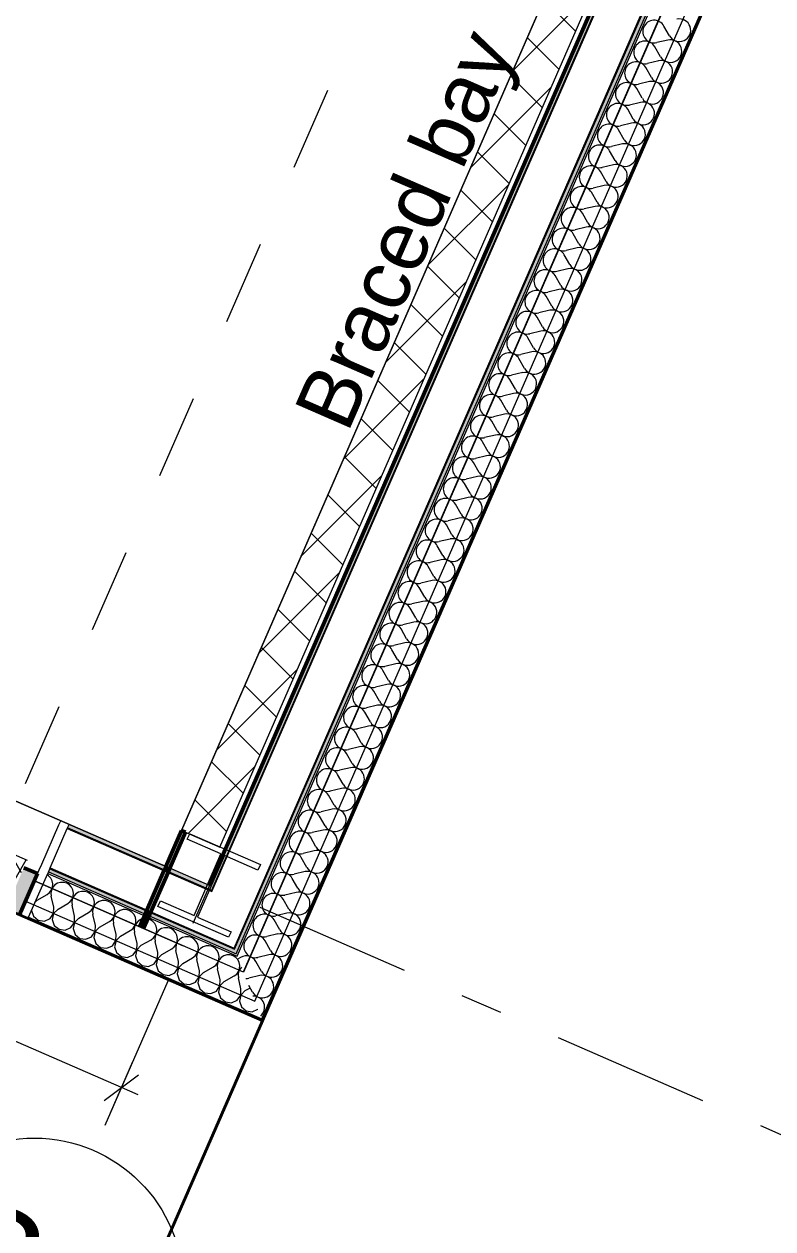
# Model space of a CAD drawing. Header units: millimetres. Extents: x -89663 to 74273, y -103666 to 18539.
# Drawn here: x 11791 to 14306, y -54804 to -50757 of the extents above; entities that cross this region are included whole.
import ezdxf
from ezdxf.enums import TextEntityAlignment as Align

# ---------------------------------------------------------------- set-up
doc = ezdxf.new("R2010")
doc.units = ezdxf.units.MM
doc.header["$MEASUREMENT"] = 0
doc.linetypes.add('Dashed', pattern=[564.444447, 282.222223, -282.222223])
doc.linetypes.add('Double Dashed', pattern=[1093.611073, 529.166651, -211.666656, 141.111112, -211.666656])
for name, color, linetype, lineweight in [('A-25-M_Curtain_Wall_Pen_No__85', 8, 'Continuous', 20), ('A-25-M_Wall_Ext_Pen_No__87', 8, 'Continuous', 20), ('A-25-M_Wall_Int_Pen_No__1', 7, 'Continuous', 13), ('A-95-MC_Marker_Section_P2.Marker_Pen_No__1', 7, 'Continuous', 13), ('COLUMN.IFC Import_Pen_No__2', 8, 'Continuous', 15), ('New_A-25-M_Wall_Ext_Pen_No__1', 7, 'Continuous', 13), ('New_A-95-D_Dim_Grid.Dim_Pen_No__4', 7, 'Continuous', 20), ('New_A-95-P_Drawing_Pen_No__156', 5, 'Continuous', 50), ('New_A-95-P_Text_1_50_GA_Pen_No__1', 7, 'Continuous', 13), ('New_ArchiCAD Doors_Pen_No__1', 7, 'Continuous', 13), ('New_ArchiCAD Zone Stamps_Pen_No__6', 7, 'Continuous', 35)]:
    doc.layers.add(name, color=color, linetype=linetype, lineweight=lineweight)
for name, color, linetype in [('A-25-M_Wall_Ext', 7, 'Continuous'), ('A-25-M_Wall_Int', 7, 'Continuous'), ('A-95-MC_Marker_Section_P2.Marker', 7, 'Continuous'), ('COLUMN.IFC Import', 7, 'Continuous'), ('New_A-05-M_Gross_Int_Engineering', 7, 'Continuous'), ('New_A-15-MG_Structural_Grid_Phase_2', 7, 'Continuous'), ('New_A-20-M_Hard_Landscape', 7, 'Continuous'), ('New_A-25-M_Curtain_Wall', 7, 'Continuous'), ('New_A-25-M_Wall_Ext', 7, 'Continuous'), ('New_A-95-D_Dim_Grid.Dim', 7, 'Continuous'), ('New_ArchiCAD Doors', 7, 'Continuous')]:
    doc.layers.add(name, color=color, linetype=linetype)
for name, color, linetype, lineweight, true_color in [('A-25-M_Wall_Ext_Pen_No__107', 7, 'Continuous', 15, 0xa6a6a6), ('A-25-M_Wall_Ext_Pen_No__27', 7, 'Continuous', 50, 0x2a2a2a), ('A-25-M_Wall_Int_Pen_No__107', 7, 'Continuous', 15, 0xa6a6a6), ('A-25-M_Wall_Int_Pen_No__27', 7, 'Continuous', 50, 0x2a2a2a), ('New_A-05-M_Gross_Int_Engineering_Pen_No__74', 7, 'Continuous', 20, 0x606060), ('New_A-15-MG_Structural_Grid_Phase_2_Pen_No__222', 7, 'Continuous', 13, 0x65af33), ('New_A-20-M_Hard_Landscape_Pen_No__53', 7, 'Continuous', 35, 0x444444), ('New_A-25-M_Curtain_Wall_Pen_No__103', 7, 'Continuous', 15, 0xa6a6a6), ('New_A-25-M_Curtain_Wall_Pen_No__144', 7, 'Continuous', 0, 0xc8c8c8), ('New_A-25-M_Curtain_Wall_Pen_No__27', 7, 'Continuous', 50, 0x2a2a2a), ('New_A-25-M_Curtain_Wall_Pen_No__63', 7, 'Continuous', 20, 0x606060), ('New_A-25-M_Wall_Ext_Pen_No__107', 7, 'Continuous', 15, 0xa6a6a6)]:
    doc.layers.add(name, color=color, linetype=linetype, lineweight=lineweight, true_color=true_color)
doc.styles.add('GENERATED_STYLE_1', font='')
doc.styles.add('GENERATED_STYLE_3', font='')
doc.styles.add('GENERATED_STYLE_4', font='')
doc.styles.get('GENERATED_STYLE_1').set_extended_font_data('Arial', bold=True)
doc.styles.get('GENERATED_STYLE_3').set_extended_font_data('Arial')
doc.styles.get('GENERATED_STYLE_4').set_extended_font_data('Swis721 BT')
doc.linetypes.add('Double Slash', pattern='A,0,[3,EC-MA-00-GF-DR-A-00363 Phase 2 Lecture Theatre Ground floor GA-S2-P171.Shx,S=15.679012,R=0,X=0,Y=0],-1975.555563,0', length=1975.555563)
doc.dimstyles.new('GENERATED_STYLE__2', dxfattribs={"dimtxt": 300, "dimasz": 95, "dimexe": 0.18, "dimexo": 0, "dimgap": 0.09, "dimtad": 1, "dimdec": 0, "dimzin": 0, "dimdsep": 46, "dimtxsty": 'GENERATED_STYLE_4', "dimblk": 'ARROWHEAD_2', "dimblk1": 'ARROWHEAD_2', "dimblk2": 'ARROWHEAD_2', "dimcen": 0.09, "dimclrd": 7, "dimclre": 7, "dimclrt": 7, "dimadec": 0, "dimazin": 0, "dimtfac": 1, "dimtdec": 4, "dimtmove": 0, "dimatfit": 3, "dimfxl": 1, "dimtolj": 1, "dimtzin": 0, "dimarcsym": 0})
doc.dimstyles.new('GENERATED_STYLE__5', dxfattribs={"dimtxt": 0.18, "dimasz": 273.6, "dimexe": 0.18, "dimexo": 0.0625, "dimgap": 0.09, "dimtad": 0, "dimtih": 1, "dimtoh": 1, "dimdec": 4, "dimzin": 0, "dimdsep": 46, "dimcen": 0.09, "dimadec": 0, "dimazin": 0, "dimtfac": 1, "dimtdec": 4, "dimtmove": 0, "dimatfit": 3, "dimldrblk": 'ARROWHEAD_5', "dimfxl": 1, "dimtolj": 1, "dimtzin": 0, "dimarcsym": 0})
pattern_1 = [(0, (0, 0), (0, 173.2051), [0, -100]), (0, (50, 86.6), (0, 173.2051), [0, -100])]

# ---------------------------------------------------------------- blocks, each defined once
blk = doc.blocks.new('Mesh_3_1', base_point=(11792.7, -55938.3))
at = {"layer": 'New_A-20-M_Hard_Landscape_Pen_No__53', "linetype": 'Continuous', "flags": 128}
blk.add_lwpolyline([(11792.7, -55938.3), (14359.3, -57057.5), (15158.7, -55224.2), (25027.4, -32592.2), (25826.6, -30759.4), (23260, -29640.2), (22460.6, -31473.5), (12592.1, -54105)], close=True, dxfattribs=at)
blk = doc.blocks.new('Wall_34_1', base_point=(12413.8, -53650.9))
at = {"layer": 'A-25-M_Wall_Ext_Pen_No__87', "linetype": 'Continuous', "flags": 128}
for points in [[(18827.3, -38942.7), (12413.8, -53650.9)], [(12527.7, -53941.1), (19029.4, -39030.8)]]:
    blk.add_lwpolyline(points, dxfattribs=at)
blk = doc.blocks.new('Wall_42_1', base_point=(11914.2, -53433))
at = {"layer": 'A-25-M_Wall_Ext_Pen_No__107', "linetype": 'Continuous'}
for points in [[(12280.8, -53592.9), (12267.1, -53586.9), (12262.1, -53598.4), (12275.9, -53604.4)], [(12274.7, -53607.1), (12260.9, -53601.1), (12203.3, -53733.1), (12217.1, -53739.1)], [(12275.9, -53604.4), (12262.1, -53598.4), (12260.9, -53601.1), (12274.7, -53607.1)], [(12211.1, -53752.9), (12197.4, -53746.9), (12195, -53752.4), (12208.7, -53758.4)], [(12215.9, -53741.9), (12202.1, -53735.9), (12197.4, -53746.9), (12211.1, -53752.9)], [(12217.1, -53739.1), (12203.3, -53733.1), (12202.1, -53735.9), (12215.9, -53741.9)], [(12208.7, -53758.4), (12195, -53752.4), (12179, -53789), (12192.7, -53795)]]:
    blk.add_hatch(color=256, dxfattribs=at).paths.add_polyline_path(points)
at = {"layer": 'A-25-M_Wall_Ext_Pen_No__27', "linetype": 'Continuous'}
for p, q in [((12267.1, -53586.9), (12262.1, -53598.4)), ((12260.9, -53601.1), (12203.3, -53733.1)), ((12217.1, -53739.1), (12274.7, -53607.1)), ((12262.1, -53598.4), (12260.9, -53601.1)), ((12274.7, -53607.1), (12275.9, -53604.4)), ((12275.9, -53604.4), (12280.8, -53592.9)), ((12197.4, -53746.9), (12195, -53752.4)), ((12202.1, -53735.9), (12197.4, -53746.9)), ((12203.3, -53733.1), (12202.1, -53735.9)), ((12211.1, -53752.9), (12215.9, -53741.9)), ((12215.9, -53741.9), (12217.1, -53739.1)), ((12195, -53752.4), (12179, -53789)), ((12192.7, -53795), (12208.7, -53758.4)), ((12208.7, -53758.4), (12211.1, -53752.9))]:
    blk.add_line(p, q, dxfattribs=at)
at = {"layer": 'A-25-M_Wall_Ext_Pen_No__87', "linetype": 'Continuous', "flags": 128}
for points in [[(11850.4, -53579.2), (11908, -53447.2)], [(11908, -53447.2), (11909.2, -53444.5)], [(11909.2, -53444.5), (11914.2, -53433)], [(12267.1, -53586.9), (11914.2, -53433)], [(11844.4, -53593), (11849.2, -53582)], [(11849.2, -53582), (11850.4, -53579.2)], [(11826.1, -53635.2), (11842, -53598.5)], [(11842, -53598.5), (11844.4, -53593)], [(12413.8, -53650.9), (12280.8, -53592.9)], [(11826.1, -53635.2), (12325.6, -53853)]]:
    blk.add_lwpolyline(points, dxfattribs=at)
blk = doc.blocks.new('Laser Laboratory_INB 0309_8_1', base_point=(11487.3, -48237.9))
at = {"layer": 'New_A-05-M_Gross_Int_Engineering_Pen_No__74', "linetype": 'Continuous'}
for p, q in [((12267.1, -53586.9), (16115.7, -44760.8)), ((7285, -51414.5), (12267.1, -53586.9))]:
    blk.add_line(p, q, dxfattribs=at)
at = {"layer": 'New_ArchiCAD Zone Stamps_Pen_No__6'}
for tag, height, style, p in [('ROOM_NAME', 250, 'GENERATED_STYLE_1', (10662.9, -46682)), ('zoneNameLine2', 250, 'GENERATED_STYLE_1', (10474.5, -47114.1)), ('ROOM_NUMBER', 200, 'GENERATED_STYLE_3', (10286, -47534.8)), ('measuredAreaCode', 200, 'GENERATED_STYLE_3', (10129, -47894.9)), ('DUMMY_649', 200, 'GENERATED_STYLE_3', (10436.4, -48029)), ('DUMMY_650', 200, 'GENERATED_STYLE_3', (10925.8, -48242.4)), ('DUMMY_651', 133.3, 'GENERATED_STYLE_3', (11205, -48348.9))]:
    blk.add_attdef(tag, text='', height=height, rotation=336.4404, dxfattribs=dict(at, style=style)).set_placement(p, align=Align.TOP_LEFT)
blk = doc.blocks.new('Mesh_14_1', base_point=(-1940.9, -57257))
at = {"layer": 'New_A-20-M_Hard_Landscape_Pen_No__53', "linetype": 'Continuous', "flags": 128}
blk.add_lwpolyline([(-1940.9, -57257), (-603, -57840.4), (2074.3, -51700.6), (11792.7, -55938.3), (12592.1, -54105), (1085.9, -49087.7), (-1259.1, -54465.7), (-716.6, -54702.3, -0.022091)], format="xyb", close=True, dxfattribs=at)
blk = doc.blocks.new('Curtain Wall_3_1')
at = {"layer": 'New_A-25-M_Curtain_Wall_Pen_No__103', "linetype": 'Continuous'}
h = blk.add_hatch(dxfattribs=at)
h.set_pattern_fill('Batt_Insulation_0001', color=256, style=0, pattern_type=2)
h.set_pattern_definition([(60, (0, 0), (-43.30127, 25), []), (120, (0, 0), (43.30127, 25), [])])
h.paths.add_polyline_path([(10874.9, -53314.2), (11745.7, -53693.9), (11801.6, -53565.6), (10930.8, -53185.9)])
at = {"layer": 'New_A-25-M_Curtain_Wall_Pen_No__144', "linetype": 'Continuous'}
blk.add_hatch(color=256, dxfattribs=at).paths.add_polyline_path([(11776.1, -53749.2), (11836.5, -53610.8), (11790.6, -53590.8), (11730.3, -53729.2)])
at = {"layer": 'New_A-25-M_Curtain_Wall_Pen_No__27', "linetype": 'Continuous'}
for p, q in [((11776.1, -53749.2), (11836.5, -53610.8)), ((11836.5, -53610.8), (11790.6, -53590.8))]:
    blk.add_line(p, q, dxfattribs=at)
at = {"layer": 'New_A-25-M_Curtain_Wall_Pen_No__63', "linetype": 'Continuous'}
blk.add_line((10930.8, -53185.9), (11801.6, -53565.6), dxfattribs=at)
blk = doc.blocks.new('*X375')
at = {"layer": 'New_A-25-M_Wall_Ext_Pen_No__107', "linetype": 'Continuous'}
for p, q in [((11873.6, -53618), (11868.5, -53614.9)), ((11880.8, -53625.7), (11873.6, -53618)), ((11885.5, -53635.1), (11880.8, -53625.7)), ((11876.6, -53674.2), (11882.9, -53665.7)), ((11883.1, -53665.9), (11881.2, -53676.2)), ((11882.9, -53665.7), (11886.6, -53655.9)), ((11887.8, -53656.4), (11883.1, -53665.9)), ((11887.5, -53645.4), (11885.5, -53635.1)), ((11886.6, -53655.9), (11887.5, -53645.4)), ((11894.9, -53648.7), (11887.8, -53656.4)), ((11903.8, -53643.1), (11894.9, -53648.7)), ((11913.9, -53640.2), (11903.8, -53643.1)), ((11924.4, -53640.1), (11913.9, -53640.2)), ((11934.5, -53643), (11924.4, -53640.1)), ((11943.5, -53648.5), (11934.5, -53643)), ((11950.6, -53656.2), (11943.5, -53648.5)), ((11955.3, -53665.6), (11950.6, -53656.2)), ((11957.3, -53675.9), (11955.3, -53665.6)), ((11835.1, -53699.4), (11828.9, -53705.7)), ((11835.1, -53699.4), (11868.3, -53680.6)), ((11868.3, -53680.6), (11876.6, -53674.2)), ((11881.2, -53676.2), (11882.2, -53686.7)), ((11891, -53723.7), (11882.2, -53686.7)), ((11938.1, -53711), (11946.4, -53704.6)), ((11946.4, -53704.6), (11952.7, -53696.2)), ((11953, -53696.3), (11951.1, -53706.6)), ((11951.1, -53706.6), (11952.1, -53717.1)), ((11952.7, -53696.2), (11956.4, -53686.4)), ((11957.7, -53686.9), (11953, -53696.3)), ((11956.4, -53686.4), (11957.3, -53675.9)), ((11964.7, -53679.1), (11957.7, -53686.9)), ((11973.6, -53673.5), (11964.7, -53679.1)), ((11983.7, -53670.6), (11973.6, -53673.5)), ((11994.2, -53670.6), (11983.7, -53670.6)), ((12004.4, -53673.4), (11994.2, -53670.6)), ((12013.3, -53678.9), (12004.4, -53673.4)), ((12020.4, -53686.6), (12013.3, -53678.9)), ((12025.2, -53696), (12020.4, -53686.6)), ((12027.2, -53706.3), (12025.2, -53696)), ((12026.3, -53716.8), (12027.2, -53706.3)), ((12043.5, -53704), (12034.6, -53709.6)), ((12053.6, -53701.1), (12043.5, -53704)), ((12064.1, -53701), (12053.6, -53701.1)), ((12074.2, -53703.9), (12064.1, -53701)), ((12083.2, -53709.4), (12074.2, -53703.9)), ((11816.1, -53735.1), (11822.6, -53754.2)), ((11878.3, -53761.7), (11890.1, -53744.5)), ((11890.4, -53744.7), (11885.7, -53765)), ((11890.1, -53744.5), (11891, -53723.7)), ((11905, -53729.8), (11890.4, -53744.7)), ((11905, -53729.8), (11938.1, -53711)), ((11960.8, -53754.2), (11952.1, -53717.1)), ((11974.8, -53760.3), (12007.9, -53741.5)), ((12007.9, -53741.5), (12016.3, -53735.1)), ((12016.3, -53735.1), (12022.5, -53726.6)), ((12022.8, -53726.8), (12020.9, -53737.1)), ((12020.9, -53737.1), (12021.9, -53747.6)), ((12030.7, -53784.6), (12021.9, -53747.6)), ((12022.5, -53726.6), (12026.3, -53716.8)), ((12027.5, -53717.3), (12022.8, -53726.8)), ((12034.6, -53709.6), (12027.5, -53717.3)), ((12090.3, -53717.1), (12083.2, -53709.4)), ((12095, -53726.5), (12090.3, -53717.1)), ((12092.4, -53757.1), (12096.1, -53747.3)), ((12097.3, -53747.8), (12092.7, -53757.2)), ((12097, -53736.8), (12095, -53726.5)), ((12096.1, -53747.3), (12097, -53736.8)), ((12104.4, -53740), (12097.3, -53747.8)), ((12113.3, -53734.5), (12104.4, -53740)), ((12123.4, -53731.5), (12113.3, -53734.5)), ((12133.9, -53731.5), (12123.4, -53731.5)), ((12144, -53734.3), (12133.9, -53731.5)), ((12153, -53739.8), (12144, -53734.3)), ((12160.1, -53747.5), (12153, -53739.8)), ((12164.9, -53756.9), (12160.1, -53747.5)), ((11822.6, -53754.2), (11838.7, -53767.4)), ((11838.7, -53767.4), (11859.3, -53770.2)), ((11859.3, -53770.2), (11878.3, -53761.7)), ((11885.7, -53765), (11892.5, -53784.7)), ((11892.5, -53784.7), (11908.5, -53797.9)), ((11948.2, -53792.2), (11959.9, -53775)), ((11960.2, -53775.1), (11955.6, -53795.4)), ((11959.9, -53775), (11960.8, -53754.2)), ((11974.8, -53760.3), (11960.2, -53775.1)), ((12029.7, -53805.4), (12030.7, -53784.6)), ((12044.6, -53790.7), (12077.8, -53771.9)), ((12077.8, -53771.9), (12086.1, -53765.5)), ((12086.1, -53765.5), (12092.4, -53757.1)), ((12092.7, -53757.2), (12090.8, -53767.6)), ((12090.8, -53767.6), (12091.7, -53778)), ((12100.5, -53815.1), (12091.7, -53778)), ((12156, -53796), (12162.2, -53787.5)), ((12162.5, -53787.7), (12160.6, -53798)), ((12162.2, -53787.5), (12166, -53777.7)), ((12167.2, -53778.3), (12162.5, -53787.7)), ((12166.9, -53767.3), (12164.9, -53756.9)), ((12166, -53777.7), (12166.9, -53767.3)), ((12174.2, -53770.5), (12167.2, -53778.3)), ((12183.1, -53764.9), (12174.2, -53770.5)), ((12193.2, -53762), (12183.1, -53764.9)), ((12203.8, -53762), (12193.2, -53762)), ((12213.9, -53764.8), (12203.8, -53762)), ((12222.8, -53770.3), (12213.9, -53764.8)), ((12230, -53778), (12222.8, -53770.3)), ((12234.7, -53787.4), (12230, -53778)), ((12236.7, -53797.7), (12234.7, -53787.4)), ((11908.5, -53797.9), (11929.2, -53800.7)), ((11929.2, -53800.7), (11948.2, -53792.2)), ((11955.6, -53795.4), (11962.3, -53815.1)), ((11962.3, -53815.1), (11978.4, -53828.3)), ((11978.4, -53828.3), (11999, -53831.1)), ((11999, -53831.1), (12018, -53822.6)), ((12018, -53822.6), (12029.7, -53805.4)), ((12030, -53805.6), (12025.4, -53825.9)), ((12025.4, -53825.9), (12032.1, -53845.6)), ((12044.6, -53790.7), (12030, -53805.6)), ((12099.6, -53835.9), (12100.5, -53815.1)), ((12114.5, -53821.2), (12099.9, -53836)), ((12114.5, -53821.2), (12147.6, -53802.4)), ((12147.6, -53802.4), (12156, -53796)), ((12160.6, -53798), (12161.6, -53808.5)), ((12170.4, -53845.5), (12161.6, -53808.5)), ((12217.5, -53832.8), (12225.8, -53826.4)), ((12225.8, -53826.4), (12232.1, -53818)), ((12232.3, -53818.1), (12230.4, -53828.5)), ((12230.4, -53828.5), (12231.4, -53838.9)), ((12232.1, -53818), (12235.8, -53808.2)), ((12237, -53808.7), (12232.3, -53818.1)), ((12235.8, -53808.2), (12236.7, -53797.7)), ((12244.1, -53800.9), (12237, -53808.7)), ((12253, -53795.4), (12244.1, -53800.9)), ((12263.1, -53792.4), (12253, -53795.4)), ((12273.6, -53792.4), (12263.1, -53792.4)), ((12283.7, -53795.2), (12273.6, -53792.4)), ((12292.7, -53800.7), (12283.7, -53795.2)), ((12299.8, -53808.5), (12292.7, -53800.7)), ((12304.5, -53817.8), (12299.8, -53808.5)), ((12306.5, -53828.2), (12304.5, -53817.8)), ((12305.6, -53838.6), (12306.5, -53828.2)), ((12322.8, -53825.8), (12313.9, -53831.4)), ((12332.9, -53822.9), (12322.8, -53825.8)), ((12343.4, -53822.9), (12332.9, -53822.9)), ((12353.6, -53825.7), (12343.4, -53822.9)), ((12362.5, -53831.2), (12353.6, -53825.7)), ((12032.1, -53845.6), (12048.2, -53858.8)), ((12048.2, -53858.8), (12068.8, -53861.6)), ((12068.8, -53861.6), (12087.9, -53853.1)), ((12087.9, -53853.1), (12099.6, -53835.9)), ((12099.9, -53836), (12095.2, -53856.3)), ((12095.2, -53856.3), (12102, -53876)), ((12157.7, -53883.6), (12169.4, -53866.3)), ((12169.7, -53866.5), (12165.1, -53886.8)), ((12169.4, -53866.3), (12170.4, -53845.5)), ((12184.3, -53851.6), (12169.7, -53866.5)), ((12184.3, -53851.6), (12217.5, -53832.8)), ((12240.2, -53876), (12231.4, -53838.9)), ((12254.2, -53882.1), (12287.3, -53863.3)), ((12287.3, -53863.3), (12295.6, -53856.9)), ((12295.6, -53856.9), (12301.9, -53848.5)), ((12302.2, -53848.6), (12300.3, -53858.9)), ((12300.3, -53858.9), (12301.3, -53869.4)), ((12310, -53906.5), (12301.3, -53869.4)), ((12301.9, -53848.5), (12305.6, -53838.6)), ((12306.8, -53839.2), (12302.2, -53848.6)), ((12313.9, -53831.4), (12306.8, -53839.2)), ((12369.6, -53838.9), (12362.5, -53831.2)), ((12374.4, -53848.3), (12369.6, -53838.9)), ((12371.7, -53878.9), (12375.5, -53869.1)), ((12376.7, -53869.6), (12372, -53879)), ((12376.4, -53858.6), (12374.4, -53848.3)), ((12375.5, -53869.1), (12376.4, -53858.6)), ((12383.7, -53861.8), (12376.7, -53869.6)), ((12392.7, -53856.3), (12383.7, -53861.8)), ((12402.8, -53853.4), (12392.7, -53856.3)), ((12413.3, -53853.3), (12402.8, -53853.4)), ((12423.4, -53856.1), (12413.3, -53853.3)), ((12432.4, -53861.6), (12423.4, -53856.1)), ((12439.5, -53869.4), (12432.4, -53861.6)), ((12444.2, -53878.7), (12439.5, -53869.4)), ((12102, -53876), (12118.1, -53889.2)), ((12118.1, -53889.2), (12138.7, -53892)), ((12138.7, -53892), (12157.7, -53883.6)), ((12165.1, -53886.8), (12171.8, -53906.5)), ((12171.8, -53906.5), (12187.9, -53919.7)), ((12227.5, -53914), (12239.3, -53896.8)), ((12239.5, -53896.9), (12234.9, -53917.2)), ((12239.3, -53896.8), (12240.2, -53876)), ((12254.2, -53882.1), (12239.5, -53896.9)), ((12309.1, -53927.3), (12310, -53906.5)), ((12324, -53912.5), (12357.1, -53893.7)), ((12357.1, -53893.7), (12365.5, -53887.3)), ((12365.5, -53887.3), (12371.7, -53878.9)), ((12372, -53879), (12370.1, -53889.4)), ((12370.1, -53889.4), (12371.1, -53899.8)), ((12379.9, -53936.9), (12371.1, -53899.8)), ((12435.3, -53917.8), (12441.6, -53909.4)), ((12441.9, -53909.5), (12440, -53919.8)), ((12441.6, -53909.4), (12445.3, -53899.5)), ((12446.5, -53900.1), (12441.9, -53909.5)), ((12446.2, -53889.1), (12444.2, -53878.7)), ((12445.3, -53899.5), (12446.2, -53889.1)), ((12453.6, -53892.3), (12446.5, -53900.1)), ((12462.5, -53886.7), (12453.6, -53892.3)), ((12472.6, -53883.8), (12462.5, -53886.7)), ((12483.1, -53883.8), (12472.6, -53883.8)), ((12493.2, -53886.6), (12483.1, -53883.8)), ((12502.2, -53892.1), (12493.2, -53886.6)), ((12509.3, -53899.8), (12502.2, -53892.1)), ((12514.1, -53909.2), (12509.3, -53899.8)), ((12516.1, -53919.5), (12514.1, -53909.2)), ((12187.9, -53919.7), (12208.5, -53922.5)), ((12208.5, -53922.5), (12227.5, -53914)), ((12234.9, -53917.2), (12241.6, -53936.9)), ((12241.6, -53936.9), (12257.7, -53950.1)), ((12257.7, -53950.1), (12278.4, -53952.9)), ((12278.4, -53952.9), (12297.4, -53944.5)), ((12297.4, -53944.5), (12309.1, -53927.3)), ((12309.4, -53927.4), (12304.8, -53947.7)), ((12304.8, -53947.7), (12311.5, -53967.4)), ((12324, -53912.5), (12309.4, -53927.4)), ((12378.9, -53957.7), (12379.9, -53936.9)), ((12393.8, -53943), (12379.2, -53957.8)), ((12393.8, -53943), (12427, -53924.2)), ((12427, -53924.2), (12435.3, -53917.8)), ((12440, -53919.8), (12440.9, -53930.3)), ((12449.7, -53967.4), (12440.9, -53930.3)), ((12496.8, -53954.6), (12505.2, -53948.3)), ((12505.2, -53948.3), (12511.4, -53939.8)), ((12511.7, -53939.9), (12509.8, -53950.3)), ((12509.8, -53950.3), (12510.8, -53960.7)), ((12511.4, -53939.8), (12515.2, -53930)), ((12516.4, -53930.5), (12511.7, -53939.9)), ((12515.2, -53930), (12516.1, -53919.5)), ((12521.4, -53925), (12516.4, -53930.5)), ((12311.5, -53967.4), (12327.6, -53980.6)), ((12327.6, -53980.6), (12348.2, -53983.4)), ((12348.2, -53983.4), (12367.2, -53974.9)), ((12367.2, -53974.9), (12378.9, -53957.7)), ((12379.2, -53957.8), (12374.6, -53978.1)), ((12374.6, -53978.1), (12381.3, -53997.8)), ((12437.1, -54005.4), (12448.8, -53988.2)), ((12449.1, -53988.3), (12444.4, -54008.6)), ((12448.8, -53988.2), (12449.7, -53967.4)), ((12463.7, -53973.4), (12449.1, -53988.3)), ((12463.7, -53973.4), (12496.8, -53954.6)), ((12519.6, -53997.8), (12510.8, -53960.7)), ((12381.3, -53997.8), (12397.4, -54011)), ((12397.4, -54011), (12418, -54013.8)), ((12418, -54013.8), (12437.1, -54005.4)), ((12444.4, -54008.6), (12451.2, -54028.3)), ((12451.2, -54028.3), (12467.3, -54041.5)), ((12506.9, -54035.8), (12518.6, -54018.6)), ((12518.9, -54018.7), (12514.3, -54039)), ((12518.6, -54018.6), (12519.6, -53997.8)), ((12533.5, -54003.9), (12518.9, -54018.7)), ((12533.5, -54003.9), (12549, -53995.1)), ((12467.3, -54041.5), (12487.9, -54044.3)), ((12487.9, -54044.3), (12506.9, -54035.8)), ((12514.3, -54039), (12521, -54058.7)), ((12521, -54058.7), (12537.1, -54072)), ((12537.1, -54072), (12557.7, -54074.7)), ((12557.7, -54074.7), (12576.7, -54066.3)), ((12576.7, -54066.3), (12576.8, -54066.1))]:
    blk.add_line(p, q, dxfattribs=at)
blk = doc.blocks.new('Simple Door Opening')
at = {"layer": 'New_ArchiCAD Doors_Pen_No__1', "linetype": 'Continuous'}
for p, q in [((-2556, 332.5), (-2556, 345)), ((-2556, 329.5), (-2556, 332.5)), ((-2556, 185.5), (-2556, 329.5)), ((-2556, 182.5), (-2556, 185.5)), ((-2556, 170.5), (-2556, 182.5)), ((-2556, 164.5), (-2556, 170.5)), ((-2556, 4.5), (-2556, 164.5)), ((-2556, 0), (-2556, 4.5))]:
    blk.add_line(p, q, dxfattribs=at)
blk = doc.blocks.new('Wall_47_1', base_point=(1104.1, -48719.3))
at = {"layer": 'New_A-25-M_Wall_Ext_Pen_No__107', "linetype": 'Continuous', "lineweight": 0, "true_color": 0x535353}
for points in [[(11936.2, -53459.6), (12421.8, -53671.3), (12420.2, -53667.3), (11937.4, -53456.8)], [(11877.5, -53594.3), (12497.8, -53864.8), (12496.2, -53860.8), (11878.7, -53591.6)]]:
    blk.add_hatch(color=251, dxfattribs=at).paths.add_polyline_path(points)
at = {"layer": 'New_A-25-M_Wall_Ext_Pen_No__107', "linetype": 'Continuous'}
for points in [[(12413.8, -53650.9), (11942.4, -53445.3), (11937.4, -53456.8), (12420.2, -53667.3)], [(11872.7, -53605.3), (12504, -53880.6), (12497.8, -53864.8), (11877.5, -53594.3)]]:
    blk.add_hatch(color=256, dxfattribs=at).paths.add_polyline_path(points)
h = blk.add_hatch(dxfattribs=at)
h.set_pattern_fill('Plaster_0001', color=256, style=0, pattern_type=2)
h.set_pattern_definition(pattern_1)
h.paths.add_polyline_path([(11804.5, -53761.6), (12592.1, -54105), (12589.8, -54099.1), (11806.3, -53757.5)])
at = {"layer": 'New_A-25-M_Wall_Ext_Pen_No__1', "linetype": 'Continuous'}
for p, q in [((11936.2, -53459.6), (12421.8, -53671.3)), ((12420.2, -53667.3), (11937.4, -53456.8)), ((11870.3, -53610.8), (12507.1, -53888.5)), ((11872.7, -53605.3), (12504, -53880.6)), ((11877.5, -53594.3), (12497.8, -53864.8)), ((11878.7, -53591.6), (12496.2, -53860.8)), ((11806.3, -53757.5), (12589.8, -54099.1))]:
    blk.add_line(p, q, dxfattribs=at)
at = {"layer": 'New_A-25-M_Wall_Ext_Pen_No__1', "linetype": 'Continuous', "flags": 128}
for points in [[(12267.1, -53586.9), (11942.4, -53445.3)], [(12413.8, -53650.9), (12280.8, -53592.9)], [(11804.5, -53761.6), (12592.1, -54105)]]:
    blk.add_lwpolyline(points, dxfattribs=at)
at = {"layer": 'New_A-25-M_Wall_Ext', "color": 250, "lineweight": 50, "true_color": 0x2a2a2a}
blk.add_blockref('*X375', (0, 0), dxfattribs=at)
at = {"layer": 'New_ArchiCAD Doors', "color": 251, "linetype": 'Continuous', "lineweight": 20, "true_color": 0x606060, "xscale": -1, "zscale": 1000, "rotation": 336.4404115839927}
blk.add_blockref('Simple Door Opening', (9461.6, -52740), dxfattribs=at)
blk = doc.blocks.new('*X379')
at = {"layer": 'New_A-25-M_Wall_Ext_Pen_No__107', "linetype": 'Continuous'}
for p, q in [((13959.2, -50796.5), (13940.4, -50763.4)), ((13928.8, -50866.4), (13910, -50833.2)), ((13953.1, -50810.5), (13916, -50819.3)), ((13898.3, -50936.2), (13879.5, -50903.1)), ((13922.7, -50880.3), (13885.6, -50889.1)), ((13892.2, -50950.2), (13855.1, -50959)), ((13867.8, -51006.1), (13849, -50972.9)), ((13861.8, -51020), (13824.7, -51028.8)), ((13837.4, -51075.9), (13818.6, -51042.8)), ((13806.9, -51145.7), (13788.1, -51112.6)), ((13831.3, -51089.9), (13794.2, -51098.6)), ((13776.5, -51215.6), (13757.7, -51182.4)), ((13800.8, -51159.7), (13763.8, -51168.5)), ((13770.4, -51229.5), (13733.3, -51238.3)), ((13746, -51285.4), (13727.2, -51252.3)), ((13739.9, -51299.4), (13702.9, -51308.2)), ((13715.6, -51355.3), (13696.8, -51322.1)), ((13685.1, -51425.1), (13666.3, -51392)), ((13709.5, -51369.2), (13672.4, -51378)), ((13679, -51439.1), (13642, -51447.8)), ((13654.7, -51494.9), (13635.9, -51461.8)), ((13648.6, -51508.9), (13611.5, -51517.7)), ((13624.2, -51564.8), (13605.4, -51531.6)), ((13593.8, -51634.6), (13575, -51601.5)), ((13618.1, -51578.7), (13581.1, -51587.5)), ((13563.3, -51704.5), (13544.5, -51671.3)), ((13587.7, -51648.6), (13550.6, -51657.4)), ((13557.2, -51718.4), (13520.1, -51727.2)), ((13532.9, -51774.3), (13514.1, -51741.2)), ((13526.8, -51788.3), (13489.7, -51797)), ((13502.4, -51844.1), (13483.6, -51811)), ((13471.9, -51914), (13453.1, -51880.8)), ((13496.3, -51858.1), (13459.2, -51866.9)), ((13441.5, -51983.8), (13422.7, -51950.7)), ((13465.9, -51927.9), (13428.8, -51936.7)), ((13435.4, -51997.8), (13398.3, -52006.6)), ((13411, -52053.7), (13392.2, -52020.5)), ((13405, -52067.6), (13367.9, -52076.4)), ((13380.6, -52123.5), (13361.8, -52090.4)), ((13350.1, -52193.3), (13331.3, -52160.2)), ((13374.5, -52137.5), (13337.4, -52146.2)), ((13344, -52207.3), (13307, -52216.1)), ((13319.7, -52263.2), (13300.9, -52230)), ((13313.6, -52277.1), (13276.5, -52285.9)), ((13289.2, -52333), (13270.4, -52299.9)), ((13258.8, -52402.9), (13240, -52369.7)), ((13283.1, -52347), (13246.1, -52355.7)), ((13228.3, -52472.7), (13209.5, -52439.6)), ((13252.7, -52416.8), (13215.6, -52425.6)), ((13222.2, -52486.7), (13185.2, -52495.4)), ((13197.9, -52542.5), (13179.1, -52509.4)), ((13191.8, -52556.5), (13154.7, -52565.3)), ((13167.4, -52612.4), (13148.6, -52579.2)), ((13137, -52682.2), (13118.2, -52649.1)), ((13161.3, -52626.3), (13124.3, -52635.1)), ((13130.9, -52696.2), (13093.8, -52704.9)), ((13106.5, -52752), (13087.7, -52718.9)), ((13100.4, -52766), (13063.3, -52774.8)), ((13076.1, -52821.9), (13057.3, -52788.8)), ((13070, -52835.9), (13032.9, -52844.6)), ((13045.6, -52891.7), (13026.8, -52858.6)), ((13015.1, -52961.6), (12996.3, -52928.4)), ((13039.5, -52905.7), (13002.4, -52914.5)), ((13009.1, -52975.5), (12972, -52984.3)), ((12984.7, -53031.4), (12965.9, -52998.3)), ((12978.6, -53045.4), (12941.5, -53054.1)), ((12954.2, -53101.2), (12935.4, -53068.1)), ((12923.8, -53171.1), (12905, -53138)), ((12948.1, -53115.2), (12911.1, -53124)), ((12893.3, -53240.9), (12874.5, -53207.8)), ((12917.7, -53185.1), (12880.6, -53193.8)), ((12887.2, -53254.9), (12850.2, -53263.7)), ((12862.9, -53310.8), (12844.1, -53277.6)), ((12856.8, -53324.7), (12819.7, -53333.5)), ((12832.4, -53380.6), (12813.6, -53347.5)), ((12802, -53450.4), (12783.2, -53417.3)), ((12826.3, -53394.6), (12789.3, -53403.3)), ((12795.9, -53464.4), (12758.8, -53473.2)), ((12771.5, -53520.3), (12752.7, -53487.2)), ((12765.4, -53534.3), (12728.4, -53543)), ((12741.1, -53590.1), (12722.3, -53557)), ((12710.6, -53660), (12691.8, -53626.8)), ((12735, -53604.1), (12697.9, -53612.9)), ((12680.2, -53729.8), (12661.4, -53696.7)), ((12704.5, -53673.9), (12667.4, -53682.7)), ((12674.1, -53743.8), (12637, -53752.5)), ((12649.7, -53799.6), (12630.9, -53766.5)), ((12643.6, -53813.6), (12606.5, -53822.4)), ((12619.2, -53869.5), (12600.4, -53836.3)), ((12588.8, -53939.3), (12570, -53906.2)), ((12613.2, -53883.5), (12576.1, -53892.2)), ((12582.7, -53953.3), (12545.6, -53962.1)), ((12558.3, -54009.2), (12545.8, -53987))]:
    blk.add_line(p, q, dxfattribs=at)
for centre, start, end in [((13907.3, -50782.2), 29.5705, 156.4404), ((13992.3, -50777.7), 209.5705, 103.3103), ((13907.3, -50782.2), 156.4404, 283.3103), ((13876.8, -50852), 29.5705, 156.4404), ((13961.9, -50847.6), 209.5705, 103.3103), ((13876.8, -50852), 156.4404, 283.3103), ((13846.4, -50921.9), 156.4404, 283.3103), ((13846.4, -50921.9), 29.5705, 156.4404), ((13931.4, -50917.4), 209.5705, 103.3103), ((13815.9, -50991.7), 29.5705, 156.4404), ((13901, -50987.3), 209.5705, 103.3103), ((13815.9, -50991.7), 156.4404, 283.3103), ((13785.5, -51061.6), 29.5705, 156.4404), ((13870.5, -51057.1), 209.5705, 103.3103), ((13785.5, -51061.6), 156.4404, 283.3103), ((13755, -51131.4), 156.4404, 283.3103), ((13755, -51131.4), 29.5705, 156.4404), ((13840.1, -51126.9), 209.5705, 103.3103), ((13724.6, -51201.2), 156.4404, 283.3103), ((13724.6, -51201.2), 29.5705, 156.4404), ((13809.6, -51196.8), 209.5705, 103.3103), ((13694.1, -51271.1), 29.5705, 156.4404), ((13779.2, -51266.6), 209.5705, 103.3103), ((13694.1, -51271.1), 156.4404, 283.3103), ((13663.6, -51340.9), 29.5705, 156.4404), ((13748.7, -51336.5), 209.5705, 103.3103), ((13663.6, -51340.9), 156.4404, 283.3103), ((13633.2, -51410.8), 156.4404, 283.3103), ((13633.2, -51410.8), 29.5705, 156.4404), ((13718.3, -51406.3), 209.5705, 103.3103), ((13687.8, -51476.1), 209.5705, 103.3103), ((13602.7, -51480.6), 156.4404, 283.3103), ((13602.7, -51480.6), 29.5705, 156.4404), ((13572.3, -51550.4), 29.5705, 156.4404), ((13657.3, -51546), 209.5705, 103.3103), ((13572.3, -51550.4), 156.4404, 283.3103), ((13541.8, -51620.3), 29.5705, 156.4404), ((13626.9, -51615.8), 209.5705, 103.3103), ((13541.8, -51620.3), 156.4404, 283.3103), ((13511.4, -51690.1), 156.4404, 283.3103), ((13511.4, -51690.1), 29.5705, 156.4404), ((13596.4, -51685.7), 209.5705, 103.3103), ((13480.9, -51760), 29.5705, 156.4404), ((13566, -51755.5), 209.5705, 103.3103), ((13480.9, -51760), 156.4404, 283.3103), ((13450.5, -51829.8), 29.5705, 156.4404), ((13535.5, -51825.3), 209.5705, 103.3103), ((13450.5, -51829.8), 156.4404, 283.3103), ((13420, -51899.6), 156.4404, 283.3103), ((13420, -51899.6), 29.5705, 156.4404), ((13505.1, -51895.2), 209.5705, 103.3103), ((13474.6, -51965), 209.5705, 103.3103), ((13389.6, -51969.5), 156.4404, 283.3103), ((13389.6, -51969.5), 29.5705, 156.4404), ((13359.1, -52039.3), 29.5705, 156.4404), ((13444.2, -52034.9), 209.5705, 103.3103), ((13359.1, -52039.3), 156.4404, 283.3103), ((13328.7, -52109.2), 29.5705, 156.4404), ((13413.7, -52104.7), 209.5705, 103.3103), ((13328.7, -52109.2), 156.4404, 283.3103), ((13298.2, -52179), 156.4404, 283.3103), ((13298.2, -52179), 29.5705, 156.4404), ((13383.3, -52174.5), 209.5705, 103.3103), ((13267.7, -52248.8), 29.5705, 156.4404), ((13352.8, -52244.4), 209.5705, 103.3103), ((13267.7, -52248.8), 156.4404, 283.3103), ((13237.3, -52318.7), 29.5705, 156.4404), ((13322.4, -52314.2), 209.5705, 103.3103), ((13237.3, -52318.7), 156.4404, 283.3103), ((13206.8, -52388.5), 29.5705, 156.4404), ((13291.9, -52384.1), 209.5705, 103.3103), ((13206.8, -52388.5), 156.4404, 283.3103), ((13176.4, -52458.4), 156.4404, 283.3103), ((13176.4, -52458.4), 29.5705, 156.4404), ((13261.5, -52453.9), 209.5705, 103.3103), ((13145.9, -52528.2), 29.5705, 156.4404), ((13231, -52523.7), 209.5705, 103.3103), ((13145.9, -52528.2), 156.4404, 283.3103), ((13115.5, -52598), 29.5705, 156.4404), ((13200.5, -52593.6), 209.5705, 103.3103), ((13115.5, -52598), 156.4404, 283.3103), ((13085, -52667.9), 156.4404, 283.3103), ((13085, -52667.9), 29.5705, 156.4404), ((13170.1, -52663.4), 209.5705, 103.3103), ((13139.6, -52733.2), 209.5705, 103.3103), ((13054.6, -52737.7), 156.4404, 283.3103), ((13054.6, -52737.7), 29.5705, 156.4404), ((13024.1, -52807.6), 29.5705, 156.4404), ((13109.2, -52803.1), 209.5705, 103.3103), ((13024.1, -52807.6), 156.4404, 283.3103), ((12993.7, -52877.4), 29.5705, 156.4404), ((13078.7, -52872.9), 209.5705, 103.3103), ((12993.7, -52877.4), 156.4404, 283.3103), ((12963.2, -52947.2), 156.4404, 283.3103), ((12963.2, -52947.2), 29.5705, 156.4404), ((13048.3, -52942.8), 209.5705, 103.3103), ((12932.8, -53017.1), 29.5705, 156.4404), ((13017.8, -53012.6), 209.5705, 103.3103), ((12932.8, -53017.1), 156.4404, 283.3103), ((12902.3, -53086.9), 29.5705, 156.4404), ((12987.4, -53082.4), 209.5705, 103.3103), ((12902.3, -53086.9), 156.4404, 283.3103), ((12871.9, -53156.8), 156.4404, 283.3103), ((12871.9, -53156.8), 29.5705, 156.4404), ((12956.9, -53152.3), 209.5705, 103.3103), ((12841.4, -53226.6), 156.4404, 283.3103), ((12841.4, -53226.6), 29.5705, 156.4404), ((12926.5, -53222.1), 209.5705, 103.3103), ((12810.9, -53296.4), 29.5705, 156.4404), ((12896, -53292), 209.5705, 103.3103), ((12810.9, -53296.4), 156.4404, 283.3103), ((12780.5, -53366.3), 29.5705, 156.4404), ((12865.6, -53361.8), 209.5705, 103.3103), ((12780.5, -53366.3), 156.4404, 283.3103), ((12750, -53436.1), 156.4404, 283.3103), ((12750, -53436.1), 29.5705, 156.4404), ((12835.1, -53431.6), 209.5705, 103.3103), ((12804.7, -53501.5), 209.5705, 103.3103), ((12719.6, -53506), 156.4404, 283.3103), ((12719.6, -53506), 29.5705, 156.4404), ((12689.1, -53575.8), 29.5705, 156.4404), ((12774.2, -53571.3), 209.5705, 103.3103), ((12689.1, -53575.8), 156.4404, 283.3103), ((12658.7, -53645.6), 29.5705, 156.4404), ((12743.7, -53641.2), 209.5705, 103.3103), ((12658.7, -53645.6), 156.4404, 283.3103), ((12628.2, -53715.5), 156.4404, 283.3103), ((12628.2, -53715.5), 29.5705, 156.4404), ((12713.3, -53711), 209.5705, 103.3103), ((12597.8, -53785.3), 29.5705, 156.4404), ((12682.8, -53780.8), 209.5705, 103.3103), ((12597.8, -53785.3), 156.4404, 283.3103), ((12567.3, -53855.1), 29.5705, 156.4404), ((12652.4, -53850.7), 209.5705, 103.3103), ((12567.3, -53855.1), 156.4404, 283.3103), ((12536.9, -53925), 29.5705, 133.6216), ((12621.9, -53920.5), 209.5705, 103.3103), ((12536.9, -53925), 269.2593, 283.3103), ((12591.5, -53990.4), 209.5705, 103.3103), ((12561, -54060.2), 310.6833, 92.1976)]:
    blk.add_arc(centre, 38.1, start, end, dxfattribs=at)
blk = doc.blocks.new('Wall_48_1', base_point=(12413.8, -53650.9))
at = {"layer": 'New_A-25-M_Wall_Ext_Pen_No__107', "linetype": 'Continuous'}
for points in [[(12413.8, -53650.9), (12420.2, -53667.3), (16757, -43721.8), (16745.5, -43716.8)], [(16894.5, -43781.8), (12497.8, -53864.8), (12504, -53880.6), (16905.5, -43786.6)]]:
    blk.add_hatch(color=256, dxfattribs=at).paths.add_polyline_path(points)
at = {"layer": 'New_A-25-M_Wall_Ext_Pen_No__107', "linetype": 'Continuous', "lineweight": 0, "true_color": 0x535353}
for points in [[(16757, -43721.8), (12420.2, -53667.3), (12421.8, -53671.3), (16759.7, -43723)], [(16891.7, -43780.6), (12496.2, -53860.8), (12497.8, -53864.8), (16894.5, -43781.8), (16892.2, -43780.8)]]:
    blk.add_hatch(color=251, dxfattribs=at).paths.add_polyline_path(points)
at = {"layer": 'New_A-25-M_Wall_Ext_Pen_No__107', "linetype": 'Continuous'}
h = blk.add_hatch(dxfattribs=at)
h.set_pattern_fill('Plaster_0001', color=256, style=0, pattern_type=2)
h.set_pattern_definition(pattern_1)
h.paths.add_polyline_path([(12589.8, -54099.1), (12592.1, -54105), (17061.7, -43854.7), (17057.6, -43852.9)])
at = {"layer": 'New_A-25-M_Wall_Ext_Pen_No__1', "linetype": 'Continuous'}
for p, q in [((16757, -43721.8), (12420.2, -53667.3)), ((12421.8, -53671.3), (16759.7, -43723)), ((12496.2, -53860.8), (16891.7, -43780.6)), ((12497.8, -53864.8), (16894.5, -43781.8)), ((12504, -53880.6), (16905.5, -43786.6)), ((12507.1, -53888.5), (16911, -43789)), ((12589.8, -54099.1), (17057.6, -43852.9))]:
    blk.add_line(p, q, dxfattribs=at)
at = {"layer": 'New_A-25-M_Wall_Ext_Pen_No__1', "linetype": 'Continuous', "flags": 128}
for points in [[(16745.5, -43716.8), (12413.8, -53650.9)], [(12592.1, -54105), (17061.7, -43854.7)]]:
    blk.add_lwpolyline(points, dxfattribs=at)
at = {"layer": 'New_A-25-M_Wall_Ext', "color": 250, "lineweight": 50, "true_color": 0x2a2a2a}
blk.add_blockref('*X379', (0, 0), dxfattribs=at)
blk = doc.blocks.new('Wall_204_1', base_point=(12319.9, -53465.8))
at = {"layer": 'A-25-M_Wall_Int_Pen_No__107', "linetype": 'Continuous'}
h = blk.add_hatch(dxfattribs=at)
h.set_pattern_fill('Concrete_Block_0001', color=256, style=0, pattern_type=2)
h.set_pattern_definition([(45, (0, 0), (-91.92388, 91.92388), []), (135, (0, 0), (91.92388, 91.92388), [])])
h.paths.add_polyline_path([(12448.2, -53521.8), (16578.6, -44049.6), (16450.3, -43993.6), (12319.9, -53465.8)])
at = {"layer": 'A-25-M_Wall_Int_Pen_No__1', "linetype": 'Continuous', "flags": 128}
for points in [[(12448.2, -53521.8), (16578.6, -44049.6)], [(15527.9, -46108.9), (12319.9, -53465.8)], [(12319.9, -53465.8), (12448.2, -53521.8)]]:
    blk.add_lwpolyline(points, dxfattribs=at)
blk = doc.blocks.new('Wall_205_1', base_point=(12319.9, -53465.8))
at = {"layer": 'A-25-M_Wall_Int_Pen_No__107', "linetype": 'Continuous'}
blk.add_hatch(color=256, dxfattribs=at).paths.add_polyline_path([(12319.9, -53465.8), (12267.1, -53586.9), (12280.8, -53592.9), (12333.6, -53471.8)])
at = {"layer": 'A-25-M_Wall_Int_Pen_No__27', "linetype": 'Continuous', "flags": 128}
for points in [[(12319.9, -53465.8), (12267.1, -53586.9)], [(12280.8, -53592.9), (12333.6, -53471.8)], [(12333.6, -53471.8), (12319.9, -53465.8)]]:
    blk.add_lwpolyline(points, dxfattribs=at)
blk = doc.blocks.new('Wall_241_1', base_point=(12528.2, -53941.9))
at = {"layer": 'A-25-M_Wall_Ext_Pen_No__87', "linetype": 'Continuous', "flags": 128}
for points in [[(16948.3, -43805.2), (12528.2, -53941.9)], [(12566.4, -54039.3), (17016.1, -43834.8)]]:
    blk.add_lwpolyline(points, dxfattribs=at)
blk = doc.blocks.new('Wall_242_1', base_point=(11825.6, -53635.5))
at = {"layer": 'A-25-M_Wall_Ext_Pen_No__87', "linetype": 'Continuous', "flags": 128}
for points in [[(11796.8, -53701.5), (11825.6, -53635.5)], [(12528.2, -53941.9), (11825.6, -53635.5)], [(11796, -53703.3), (11796.8, -53701.5)], [(11796, -53703.3), (12566.4, -54039.3)]]:
    blk.add_lwpolyline(points, dxfattribs=at)
blk = doc.blocks.new('Column 101')
at = {"layer": 'COLUMN.IFC Import_Pen_No__2', "linetype": 'Continuous'}
for p, q in [((-129.4, 133.35), (129.4, 133.35)), ((-129.4, 112.85), (-129.4, 133.35)), ((129.4, 133.35), (129.4, 112.85)), ((-6.4, 112.85), (-129.4, 112.85)), ((-6.4, -112.85), (-6.4, 112.85)), ((6.4, 112.85), (6.4, -112.85)), ((129.4, 112.85), (6.4, 112.85)), ((-129.4, -112.85), (-6.4, -112.85)), ((-129.4, -133.35), (-129.4, -112.85)), ((6.4, -112.85), (129.4, -112.85)), ((129.4, -112.85), (129.4, -133.35)), ((129.4, -133.35), (-129.4, -133.35))]:
    blk.add_line(p, q, dxfattribs=at)
blk = doc.blocks.new('ARROWHEAD_5')
at = {"color": 0, "linetype": 'Continuous', "lineweight": 0}
blk.add_line((0, 0), (-1, 0), dxfattribs=at)
blk.add_solid([(-1, 0.2679), (0, 0), (-1, -0.2679), (-1, 0.2679)], dxfattribs=at)
blk = doc.blocks.new('Standard grid marker_30')
at = {"layer": 'New_A-15-MG_Structural_Grid_Phase_2_Pen_No__222', "linetype": 'Double Dashed'}
blk.add_line((1316.9, 0), (57054.5, 0), dxfattribs=at)
at = {"layer": 'New_A-15-MG_Structural_Grid_Phase_2_Pen_No__222', "style": 'GENERATED_STYLE_4'}
for tag, p in [('AC_MarkerText_1_0', (-500, 43.4)), ('AC_MarkerText_1_1', (58871.4, 43.4))]:
    blk.add_attdef(tag, text='', height=350, rotation=180, dxfattribs=at).set_placement(p, align=Align.MIDDLE_CENTER)
blk = doc.blocks.new('Standard grid marker_33')
at = {"layer": 'New_A-15-MG_Structural_Grid_Phase_2_Pen_No__222', "linetype": 'Double Dashed'}
blk.add_line((7182, 0), (0, 0), dxfattribs=at)
at = {"layer": 'New_A-15-MG_Structural_Grid_Phase_2_Pen_No__222', "linetype": 'Continuous'}
blk.add_circle((-500, 0), 500, dxfattribs=at)
at = {"layer": 'New_A-15-MG_Structural_Grid_Phase_2_Pen_No__222', "style": 'GENERATED_STYLE_4'}
for tag, p in [('AC_MarkerText_1_0', (-500, 36.5)), ('AC_MarkerText_1_1', (27950.4, 36.5))]:
    blk.add_attdef(tag, text='', height=350, rotation=270, dxfattribs=at).set_placement(p, align=Align.MIDDLE_CENTER)
blk = doc.blocks.new('*D1365')
at = {"layer": 'New_A-95-D_Dim_Grid.Dim_Pen_No__4', "linetype": 'Continuous'}
for p, q in [((18805.9, -44874.2), (19925, -42307.6)), ((18891.8, -44911.7), (18719.9, -44836.8)), ((18763, -44816.2), (18848.7, -44932.3)), ((14569, -54590.7), (18805.9, -44874.2)), ((14654.9, -54628.1), (14483.1, -54553.2)), ((14526.1, -54532.6), (14611.9, -54648.7)), ((14544.6, -54646.7), (14569, -54590.7))]:
    blk.add_line(p, q, dxfattribs=at)
at = {"layer": 'New_A-95-D_Dim_Grid.Dim_Pen_No__4', "insert": (16373.5, -50302.2), "char_height": 300, "attachment_point": 7, "rotation": 66.4404, "style": 'GENERATED_STYLE_4'}
blk.add_mtext('\\A1;{\\fSwis721 BT|b0|i0|c0|p34;10,600}', dxfattribs=at)
blk = doc.blocks.new('ARROWHEAD_2')
at = {"color": 0, "linetype": 'Continuous', "lineweight": 0}
for p, q in [((-0.378, -0.655), (0.378, 0.655)), ((0, 0), (-1, 0))]:
    blk.add_line(p, q, dxfattribs=at)
blk = doc.blocks.new('*D1375')
at = {"layer": 'New_A-95-D_Dim_Grid.Dim_Pen_No__4', "linetype": 'Continuous'}
for p, q in [((9396, -53142.7), (6534.1, -51894.7)), ((9433.5, -53056.7), (9358.5, -53228.6)), ((9337.9, -53185.5), (9454.1, -53099.8)), ((12117.8, -54329.5), (9396, -53142.7)), ((12155.3, -54243.6), (12080.4, -54415.4)), ((12059.8, -54372.4), (12175.9, -54286.6)), ((12173.9, -54353.9), (12117.8, -54329.5))]:
    blk.add_line(p, q, dxfattribs=at)
at = {"layer": 'New_A-95-D_Dim_Grid.Dim_Pen_No__4', "insert": (10295.1, -53469.3), "char_height": 300, "attachment_point": 7, "rotation": 336.4404, "style": 'GENERATED_STYLE_4'}
blk.add_mtext('\\A1;{\\fSwis721 BT|b0|i0|c0|p34;2,969}', dxfattribs=at)
blk = doc.blocks.new('Cutting Plane_2_1', base_point=(21934.2, -30055.5))
at = {"layer": 'A-95-MC_Marker_Section_P2.Marker_Pen_No__1', "linetype": 'Dashed'}
blk.add_line((21834.3, -30284.7), (9757.7, -57980.2), dxfattribs=at)

msp = doc.modelspace()

# ---------------------------------------------------------------- linework, layer by layer
at = {"layer": 'New_A-95-P_Drawing_Pen_No__156', "linetype": 'Double Slash', "flags": 128}
msp.add_lwpolyline([(16650.6, -43934.4), (12413.8, -53650.9)], dxfattribs=at)

# ---------------------------------------------------------------- block references
at = {"layer": 'A-25-M_Wall_Ext', "color": 250, "lineweight": 50, "true_color": 0x2a2a2a}
for name, p in [('Wall_34_1', (12413.8, -53650.9)), ('Wall_241_1', (12528.2, -53941.9)), ('Wall_42_1', (11914.2, -53433)), ('Wall_242_1', (11825.6, -53635.5))]:
    msp.add_blockref(name, p, dxfattribs=at)
at = {"layer": 'A-25-M_Wall_Int', "color": 250, "lineweight": 50, "true_color": 0x2a2a2a}
for name in ['Wall_204_1', 'Wall_205_1']:
    msp.add_blockref(name, (12319.9, -53465.8), dxfattribs=at)
at = {"layer": 'A-95-MC_Marker_Section_P2.Marker'}
msp.add_blockref('Cutting Plane_2_1', (21934.2, -30055.5), dxfattribs=at)
at = {"layer": 'COLUMN.IFC Import', "linetype": 'Continuous', "zscale": 1000, "rotation": 336.4404115839877}
msp.add_blockref('Column 101', (12412.8, -53650.7), dxfattribs=at)
at = {"layer": 'New_A-05-M_Gross_Int_Engineering', "linetype": 'Continuous'}
msp.add_blockref('Laser Laboratory_INB 0309_8_1', (11487.3, -48237.9), dxfattribs=at)
at = {"layer": 'New_A-15-MG_Structural_Grid_Phase_2', "color": 8, "linetype": 'Continuous', "lineweight": 15}
ref = msp.add_blockref('Standard grid marker_33', (12025.6, -54541), dxfattribs=dict(at, zscale=1000, rotation=66.44041158399293))
ref.add_attrib('AC_MarkerText_1', '31', dxfattribs={"layer": 'New_A-15-MG_Structural_Grid_Phase_2_Pen_No__222', "color": 85, "true_color": 0x65af33, "height": 350, "rotation": 336.4404, "style": 'GENERATED_STYLE_4'}).set_placement((11825.8, -54962.9), align=Align.MIDDLE_CENTER)
at = {"layer": 'New_A-15-MG_Structural_Grid_Phase_2', "color": 8, "linetype": 'Continuous', "lineweight": 15, "zscale": 1000, "rotation": 156.4404115839929}
msp.add_blockref('Standard grid marker_30', (17283.6, -55774.3), dxfattribs=at)
at = {"layer": 'New_A-20-M_Hard_Landscape', "color": 49, "lineweight": 35, "true_color": 0x444444}
for name, p in [('Mesh_3_1', (11792.7, -55938.3)), ('Mesh_14_1', (-1940.9, -57257))]:
    msp.add_blockref(name, p, dxfattribs=at)
at = {"layer": 'New_A-25-M_Curtain_Wall', "linetype": 'Continuous', "lineweight": 0}
msp.add_blockref('Curtain Wall_3_1', (0, 0), dxfattribs=at)
at = {"layer": 'New_A-25-M_Wall_Ext', "color": 250, "lineweight": 50, "true_color": 0x2a2a2a}
for name, p in [('Wall_48_1', (12413.8, -53650.9)), ('Wall_47_1', (1104.1, -48719.3))]:
    msp.add_blockref(name, p, dxfattribs=at)

# ---------------------------------------------------------------- texts
at = {"layer": 'New_A-95-P_Text_1_50_GA_Pen_No__1', "linetype": 'Continuous', "insert": (12694.2, -52054.5), "char_height": 200, "attachment_point": 1, "rotation": 66.4404, "style": 'GENERATED_STYLE_4'}
msp.add_mtext('\\A1;{\\fSwis721 BT|b0|i0|c0|p34;Braced bay }', dxfattribs=at)

# ---------------------------------------------------------------- dimensions: what is measured, and where the dimension line sits
at = {"layer": 'New_A-95-D_Dim_Grid.Dim', "linetype": 'Continuous'}
for base, p2, angle, picture, middle, turn in [((18805.9, -44874.2), (16650.6, -43934.4), 66.4404, '*D1365', (16494.9, -49648.6), 66.4404), ((9396, -53142.7), (9691.9, -52464), 156.4404, '*D1375', (10840.8, -53543.5), 336.4404)]:
    dim = msp.add_linear_dim(base=base, p1=(12413.8, -53650.9), p2=p2, angle=angle, dimstyle='GENERATED_STYLE__2', dxfattribs=at)
    dim.commit()
    dim.dimension.update_dxf_attribs({"geometry": picture, "text_midpoint": middle, "dimtype": 160, "text_rotation": turn})

# ---------------------------------------------------------------- leaders
at = {"layer": 'A-25-M_Curtain_Wall_Pen_No__85', "linetype": 'Continuous', "annotation_type": 0, "has_hookline": 1, "hookline_direction": 0, "text_width": 1721.4, "horizontal_direction": (0.917019, -0.398843, 0)}
msp.add_leader([(9488.7, -52709.2), (8898.4, -54063.1), (10966.4, -54966.5)], dimstyle='GENERATED_STYLE__5', dxfattribs=at)

doc.saveas('drawing.dxf')
